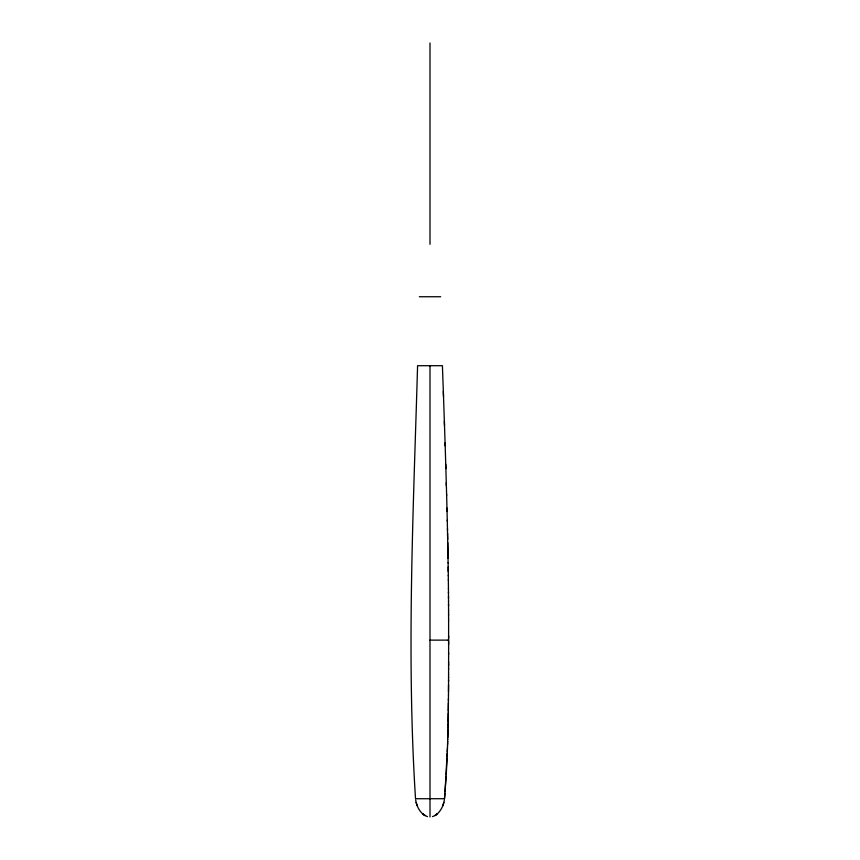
<?xml version="1.0" encoding="UTF-8"?>
<svg xmlns="http://www.w3.org/2000/svg" width="860" height="860" viewBox="0 0 860 860"><rect width="100%" height="100%" fill="white"/><g stroke="black" fill="none" stroke-linecap="round" stroke-linejoin="round"><path stroke-width="1.29" d="M448.619 654.234L448.619 641.721M448.608 662.866L448.619 652.944M448.608 665.694L448.608 662.017M448.597 669.005L448.608 663.759M448.587 674.24L448.597 668.521M448.576 677.734L448.587 674.175M448.565 681.217L448.576 677.003M448.501 691.687L448.565 679.841M448.544 684.796L448.479 695.181M448.479 694.719L448.028 727.27M448.425 700.717L448.447 698.675M448.404 702.77L448.307 710.973M448.286 713.015L448.135 722.034M448.071 725.528L448.103 723.776M448.038 726.958L447.727 739.503M447.995 729.011L447.781 737.762M447.737 739.353L447.501 746.781M447.673 741.255L447.565 744.749M447.512 746.491L445.071 791.791M447.458 748.243L447.329 751.726M447.264 753.478L447.125 756.961M447.05 758.703L446.265 774.376M446.168 776.118L444.48 798.725L415.52 798.725C406.329 654.578 413.413 509.905 417.584 365.704L442.416 365.704L443.513 396.492M444.932 793.522L444.48 798.725M444.34 799.918C443.287 806.83 439.481 814.194 432.526 816.624M442.782 805.841L443.857 802.423M419.315 296.743L440.685 296.743M430 640.13L448.608 640.13L448.049 640.13M427.474 816.624C420.519 814.194 416.713 806.83 415.66 799.918M417.218 805.841L416.143 802.423M443.341 391.429L444.512 425.732M444.362 421.131L445.168 445.77M445.082 442.878L445.878 468.614M445.749 464.25L446.641 495.403M446.286 482.739L446.372 485.814M446.974 508.088L447.286 521.031M446.609 494.339L447.06 511.496M447.264 520.074L447.501 530.255M447.565 533.329L447.694 539.478M447.458 528.653L448.114 562.956M447.748 542.553L448.038 558.409M448.178 566.933L448.296 575.824M448.114 562.666L448.243 571.534M448.286 575.447L448.339 580.102M448.339 579.715L448.436 588.949M448.436 588.681L448.469 592.97M448.501 596.657L448.512 598.195M448.458 592.035L448.533 601.548M448.533 601.269L448.576 610.514M448.576 610.127L448.576 612.266M448.544 604.354L448.554 605.891M448.597 618.695L448.608 620.909M448.587 614.405L448.597 618.791M448.576 612.051L448.587 615.136M448.619 635.852L448.619 637.991M448.608 620.845L448.619 644.409M430 43L430 244.347M430 365.704L430 816.957M437.299 813.893L434.988 815.559L437.321 813.882M425.023 815.57L422.701 813.893L425.012 815.559"/></g></svg>
